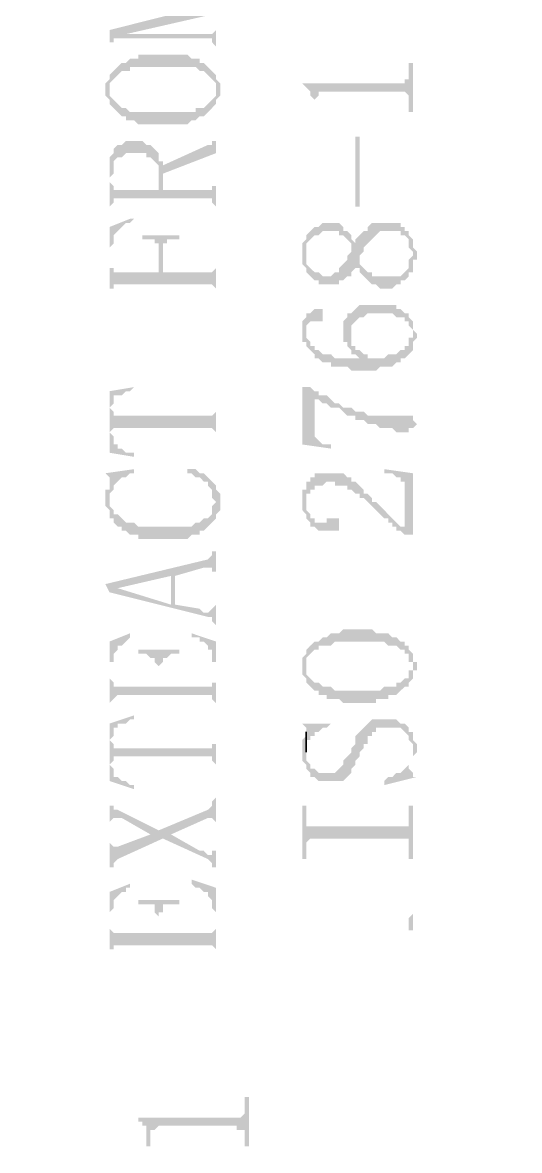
# Model space of a CAD drawing. Header units: millimetres. Extents: x 7018 to 13530, y 4187 to 5692.
# Drawn here: x 11713.44 to 11718.91, y 4965.02 to 4977.43 of the extents above; entities that cross this region are included whole.
import ezdxf

# ---------------------------------------------------------------- set-up
doc = ezdxf.new("R2010")
doc.units = ezdxf.units.MM
doc.layers.add('绘图', color=7, linetype='Continuous')

msp = doc.modelspace()

# ---------------------------------------------------------------- hatches: boundary and pattern name
at = {"transparency": 33554559}
for points in [[(11714.393, 4977.344), (11714.393, 4977.163), (11714.393, 4977.209), (11714.438, 4977.209), (11714.438, 4977.254), (11714.483, 4977.254), (11714.574, 4977.299), (11715.566, 4977.525), (11715.296, 4977.57)], [(11714.483, 4977.254), (11715.521, 4977.254), (11715.521, 4977.209), (11715.521, 4977.209), (11715.566, 4977.163), (11715.566, 4977.389), (11715.566, 4977.344), (11715.566, 4977.344), (11715.521, 4977.299), (11714.574, 4977.299)], [(11714.393, 4976.848), (11714.393, 4976.667), (11714.393, 4976.712), (11714.393, 4976.757), (11714.438, 4976.802), (11714.438, 4976.802), (11714.483, 4976.848), (11714.483, 4976.848), (11714.528, 4976.893), (11714.619, 4976.893), (11714.619, 4976.938), (11715.341, 4976.938), (11715.386, 4976.893), (11715.431, 4976.893), (11715.476, 4976.848), (11715.476, 4976.848), (11715.521, 4976.802), (11715.521, 4976.802), (11715.566, 4976.757), (11715.566, 4976.667), (11715.566, 4976.848), (11715.521, 4976.893), (11715.521, 4976.893), (11715.476, 4976.938), (11715.476, 4976.938), (11715.431, 4976.983), (11715.386, 4976.983), (11715.386, 4977.028), (11715.296, 4977.028), (11715.251, 4977.073), (11714.709, 4977.073), (11714.709, 4977.028), (11714.619, 4977.028), (11714.574, 4976.983), (11714.528, 4976.983), (11714.483, 4976.938), (11714.483, 4976.938), (11714.438, 4976.893), (11714.438, 4976.893)], [(11716.514, 4976.757), (11716.514, 4976.757), (11716.559, 4976.712), (11716.559, 4976.712), (11716.604, 4976.667), (11716.604, 4976.622), (11716.604, 4976.622), (11716.65, 4976.577), (11716.65, 4976.441), (11716.65, 4976.577), (11716.695, 4976.622), (11716.695, 4976.667), (11717.643, 4976.667), (11717.688, 4976.622), (11717.688, 4976.441), (11717.733, 4976.441), (11717.733, 4976.983), (11717.688, 4976.983), (11717.688, 4976.893), (11717.688, 4976.802), (11717.643, 4976.802), (11717.643, 4976.757), (11717.597, 4976.757)], [(11714.348, 4976.667), (11714.348, 4976.622), (11714.393, 4976.577), (11714.393, 4976.532), (11714.438, 4976.486), (11714.438, 4976.486), (11714.483, 4976.441), (11714.483, 4976.441), (11714.528, 4976.396), (11714.574, 4976.396), (11714.574, 4976.351), (11714.664, 4976.351), (11714.709, 4976.306), (11715.251, 4976.306), (11715.296, 4976.351), (11715.341, 4976.351), (11715.386, 4976.396), (11715.431, 4976.396), (11715.476, 4976.441), (11715.476, 4976.441), (11715.521, 4976.486), (11715.521, 4976.486), (11715.566, 4976.532), (11715.566, 4976.577), (11715.566, 4976.577), (11715.612, 4976.622), (11715.612, 4976.667), (11715.612, 4976.757), (11715.566, 4976.802), (11715.566, 4976.848), (11715.566, 4976.667), (11715.566, 4976.622), (11715.521, 4976.577), (11715.521, 4976.577), (11715.476, 4976.532), (11715.476, 4976.532), (11715.431, 4976.486), (11715.341, 4976.486), (11715.341, 4976.441), (11714.619, 4976.441), (11714.574, 4976.486), (11714.528, 4976.486), (11714.483, 4976.532), (11714.483, 4976.532), (11714.438, 4976.577), (11714.438, 4976.577), (11714.393, 4976.622), (11714.393, 4976.667), (11714.393, 4976.848), (11714.393, 4976.802), (11714.393, 4976.802), (11714.348, 4976.757), (11714.348, 4976.712)], [(11714.393, 4975.764), (11714.393, 4975.403), (11714.393, 4975.719), (11714.438, 4975.764), (11714.438, 4975.855), (11714.438, 4975.9), (11714.483, 4975.945), (11714.528, 4975.945), (11714.574, 4975.99), (11714.799, 4975.99), (11714.799, 4975.945), (11714.844, 4975.945), (11714.889, 4975.9), (11714.889, 4975.9), (11714.935, 4975.855), (11714.935, 4975.809), (11714.935, 4975.584), (11714.935, 4975.99), (11714.889, 4976.035), (11714.889, 4976.035), (11714.844, 4976.08), (11714.799, 4976.08), (11714.754, 4976.125), (11714.574, 4976.125), (11714.528, 4976.08), (11714.483, 4976.08), (11714.438, 4976.035), (11714.438, 4975.99), (11714.393, 4975.945), (11714.393, 4975.809)], [(11714.98, 4975.855), (11714.98, 4975.764), (11715.566, 4975.99), (11715.566, 4976.171), (11715.566, 4976.125), (11715.521, 4976.125), (11715.521, 4976.08), (11715.476, 4976.08)], [(11717.146, 4975.403), (11717.146, 4976.171), (11717.101, 4976.171), (11717.101, 4975.403)], [(11714.393, 4975.403), (11714.438, 4975.448), (11714.438, 4975.494), (11715.521, 4975.494), (11715.521, 4975.448), (11715.521, 4975.448), (11715.566, 4975.403), (11715.566, 4975.674), (11715.566, 4975.629), (11715.521, 4975.629), (11715.521, 4975.584), (11714.98, 4975.584), (11714.98, 4975.9), (11714.935, 4975.9), (11714.935, 4975.945), (11714.935, 4975.584), (11714.438, 4975.584), (11714.438, 4975.629), (11714.438, 4975.629), (11714.393, 4975.674), (11714.393, 4975.719)], [(11714.393, 4975.178), (11714.393, 4974.456), (11714.393, 4974.952), (11714.393, 4974.952), (11714.438, 4974.997), (11714.438, 4975.087), (11714.483, 4975.133), (11714.483, 4975.133), (11714.528, 4975.178), (11714.528, 4975.178), (11714.574, 4975.223), (11714.619, 4975.223), (11714.664, 4975.268), (11714.619, 4975.268)], [(11716.514, 4974.907), (11716.514, 4974.771), (11716.514, 4974.771), (11716.559, 4974.726), (11716.559, 4974.681), (11716.559, 4974.681), (11716.604, 4974.636), (11716.604, 4974.636), (11716.65, 4974.591), (11716.695, 4974.591), (11716.695, 4974.546), (11716.92, 4974.546), (11716.92, 4974.591), (11716.966, 4974.591), (11717.011, 4974.636), (11717.056, 4974.636), (11717.056, 4974.681), (11717.101, 4974.726), (11717.101, 4974.771), (11717.101, 4974.726), (11717.146, 4974.726), (11717.146, 4974.862), (11717.191, 4974.907), (11717.191, 4974.952), (11717.236, 4974.997), (11717.236, 4974.997), (11717.281, 4975.042), (11717.281, 4975.042), (11717.327, 4975.087), (11717.327, 4975.087), (11717.372, 4975.133), (11717.597, 4975.133), (11717.597, 4975.087), (11717.643, 4975.087), (11717.688, 4975.042), (11717.688, 4974.952), (11717.733, 4974.907), (11717.733, 4974.681), (11717.733, 4974.817), (11717.778, 4974.817), (11717.778, 4974.907), (11717.733, 4974.952), (11717.733, 4975.042), (11717.733, 4975.042), (11717.688, 4975.087), (11717.688, 4975.133), (11717.643, 4975.133), (11717.643, 4975.178), (11717.597, 4975.178), (11717.597, 4975.223), (11717.281, 4975.223), (11717.236, 4975.178), (11717.236, 4975.133), (11717.191, 4975.133), (11717.146, 4975.087), (11717.146, 4975.087), (11717.101, 4975.042), (11717.101, 4974.997), (11717.101, 4974.997), (11717.056, 4975.042), (11717.056, 4974.952), (11717.056, 4974.907), (11717.011, 4974.862), (11717.011, 4974.817), (11717.011, 4974.817), (11716.966, 4974.771), (11716.966, 4974.771), (11716.92, 4974.726), (11716.92, 4974.681), (11716.875, 4974.681), (11716.83, 4974.636), (11716.74, 4974.636), (11716.695, 4974.681), (11716.65, 4974.681), (11716.604, 4974.726), (11716.604, 4974.726), (11716.559, 4974.771), (11716.559, 4975.087), (11716.559, 4975.042), (11716.514, 4974.997), (11716.514, 4974.952), (11716.514, 4974.952)], [(11716.559, 4975.087), (11716.559, 4974.907), (11716.559, 4974.997), (11716.604, 4975.042), (11716.604, 4975.042), (11716.65, 4975.087), (11716.695, 4975.087), (11716.74, 4975.133), (11716.92, 4975.133), (11716.92, 4975.087), (11716.966, 4975.087), (11717.011, 4975.042), (11717.011, 4975.042), (11717.056, 4974.997), (11717.056, 4974.952), (11717.056, 4975.087), (11717.056, 4975.087), (11717.011, 4975.133), (11716.966, 4975.133), (11716.966, 4975.178), (11716.966, 4975.178), (11716.92, 4975.223), (11716.74, 4975.223), (11716.695, 4975.178), (11716.65, 4975.178), (11716.604, 4975.133), (11716.604, 4975.133)], [(11714.754, 4975.087), (11714.754, 4975.042), (11714.889, 4975.042), (11714.889, 4974.997), (11714.935, 4974.997), (11714.935, 4974.681), (11714.98, 4974.907), (11714.98, 4974.997), (11715.025, 4974.997), (11715.025, 4975.042), (11715.16, 4975.042), (11715.16, 4975.087)], [(11714.393, 4974.501), (11714.438, 4974.501), (11714.438, 4974.546), (11715.521, 4974.546), (11715.566, 4974.501), (11715.566, 4974.456), (11715.566, 4974.771), (11715.566, 4974.726), (11715.566, 4974.726), (11715.521, 4974.681), (11714.98, 4974.681), (11714.98, 4974.907), (11714.935, 4974.681), (11714.438, 4974.681), (11714.438, 4974.726), (11714.393, 4974.726), (11714.393, 4974.952)], [(11717.146, 4974.726), (11717.146, 4974.681), (11717.191, 4974.636), (11717.191, 4974.636), (11717.236, 4974.591), (11717.236, 4974.591), (11717.281, 4974.546), (11717.327, 4974.546), (11717.372, 4974.501), (11717.507, 4974.501), (11717.552, 4974.546), (11717.597, 4974.546), (11717.597, 4974.591), (11717.643, 4974.591), (11717.688, 4974.636), (11717.688, 4974.681), (11717.733, 4974.681), (11717.733, 4974.862), (11717.733, 4974.862), (11717.688, 4974.817), (11717.688, 4974.726), (11717.688, 4974.726), (11717.643, 4974.681), (11717.643, 4974.681), (11717.597, 4974.636), (11717.281, 4974.636), (11717.281, 4974.681), (11717.236, 4974.681), (11717.191, 4974.726), (11717.191, 4974.726), (11717.146, 4974.771), (11717.146, 4974.771)], [(11716.559, 4974.185), (11716.559, 4974.049), (11716.559, 4974.094), (11716.559, 4974.094), (11716.604, 4974.14), (11716.74, 4974.14), (11716.74, 4974.185), (11716.74, 4974.275), (11716.65, 4974.275), (11716.604, 4974.23), (11716.559, 4974.23)], [(11716.966, 4974.004), (11716.966, 4973.914), (11717.011, 4973.914), (11717.011, 4973.869), (11717.011, 4973.869), (11717.056, 4973.824), (11717.056, 4974.094), (11717.056, 4974.094), (11717.101, 4974.14), (11717.101, 4974.14), (11717.146, 4974.185), (11717.191, 4974.185), (11717.236, 4974.23), (11717.507, 4974.23), (11717.552, 4974.185), (11717.643, 4974.185), (11717.643, 4974.14), (11717.688, 4974.14), (11717.688, 4974.094), (11717.688, 4974.094), (11717.733, 4974.049), (11717.733, 4973.824), (11717.733, 4973.869), (11717.733, 4973.914), (11717.778, 4973.959), (11717.778, 4974.004), (11717.778, 4974.004), (11717.733, 4974.049), (11717.733, 4974.14), (11717.733, 4974.14), (11717.688, 4974.185), (11717.688, 4974.23), (11717.643, 4974.23), (11717.597, 4974.275), (11717.552, 4974.275), (11717.552, 4974.32), (11717.146, 4974.32), (11717.101, 4974.275), (11717.101, 4974.275), (11717.056, 4974.23), (11717.011, 4974.23), (11717.011, 4974.185), (11717.011, 4974.185), (11716.966, 4974.14), (11716.966, 4974.049)], [(11716.514, 4974.049), (11716.514, 4974.004), (11716.514, 4973.914), (11716.559, 4973.914), (11716.559, 4973.869), (11716.604, 4973.824), (11716.604, 4973.824), (11716.65, 4973.779), (11716.65, 4973.733), (11716.695, 4973.733), (11716.74, 4973.688), (11716.83, 4973.688), (11716.83, 4973.643), (11717.011, 4973.643), (11717.056, 4973.598), (11717.327, 4973.598), (11717.372, 4973.643), (11717.507, 4973.643), (11717.552, 4973.688), (11717.597, 4973.688), (11717.597, 4973.733), (11717.643, 4973.733), (11717.688, 4973.779), (11717.688, 4973.779), (11717.733, 4973.824), (11717.733, 4974.004), (11717.733, 4973.959), (11717.688, 4973.959), (11717.688, 4973.869), (11717.643, 4973.869), (11717.643, 4973.824), (11717.597, 4973.824), (11717.552, 4973.779), (11717.462, 4973.779), (11717.417, 4973.733), (11717.236, 4973.733), (11717.236, 4973.779), (11717.191, 4973.779), (11717.146, 4973.733), (11716.875, 4973.733), (11716.83, 4973.779), (11716.74, 4973.779), (11716.695, 4973.824), (11716.65, 4973.824), (11716.65, 4973.869), (11716.604, 4973.869), (11716.604, 4973.914), (11716.559, 4973.959), (11716.559, 4974.185), (11716.514, 4974.14), (11716.514, 4974.094)], [(11717.056, 4973.824), (11717.056, 4973.779), (11717.101, 4973.779), (11717.146, 4973.733), (11717.191, 4973.779), (11717.146, 4973.824), (11717.101, 4973.824), (11717.101, 4973.869), (11717.056, 4973.869), (11717.056, 4973.959), (11717.056, 4974.004)], [(11714.393, 4973.372), (11714.393, 4973.192), (11714.393, 4973.192), (11714.438, 4973.237), (11714.438, 4973.282), (11714.438, 4973.327), (11714.528, 4973.327), (11714.574, 4973.372), (11714.619, 4973.372), (11714.664, 4973.417), (11714.664, 4973.417)], [(11714.393, 4973.372), (11714.393, 4972.695), (11714.664, 4972.65), (11714.664, 4972.695), (11714.574, 4972.695), (11714.528, 4972.741), (11714.483, 4972.741), (11714.483, 4972.786), (11714.438, 4972.786), (11714.438, 4972.876), (11714.393, 4972.921), (11714.393, 4973.192)], [(11716.514, 4973.417), (11716.514, 4972.786), (11716.83, 4972.741), (11716.83, 4972.786), (11716.74, 4972.786), (11716.695, 4972.831), (11716.695, 4972.831), (11716.65, 4972.876), (11716.65, 4973.327), (11716.604, 4973.417), (11716.559, 4973.417)], [(11716.604, 4973.417), (11716.65, 4973.327), (11716.65, 4973.282), (11716.695, 4973.282), (11716.74, 4973.237), (11716.785, 4973.237), (11716.83, 4973.192), (11716.92, 4973.192), (11716.966, 4973.147), (11716.966, 4973.147), (11717.011, 4973.102), (11717.101, 4973.102), (11717.101, 4973.056), (11717.191, 4973.056), (11717.236, 4973.011), (11717.327, 4973.011), (11717.372, 4972.966), (11717.507, 4972.966), (11717.552, 4972.921), (11717.688, 4972.921), (11717.688, 4972.966), (11717.733, 4972.966), (11717.778, 4973.011), (11717.733, 4973.056), (11717.733, 4973.102), (11717.236, 4973.102), (11717.191, 4973.147), (11717.101, 4973.147), (11717.056, 4973.192), (11716.966, 4973.192), (11716.92, 4973.237), (11716.875, 4973.237), (11716.83, 4973.282), (11716.83, 4973.282), (11716.785, 4973.327), (11716.695, 4973.327), (11716.695, 4973.372), (11716.65, 4973.372)], [(11714.393, 4973.192), (11714.393, 4972.921), (11714.438, 4972.966), (11715.521, 4972.966), (11715.566, 4972.921), (11715.566, 4972.831), (11715.566, 4973.237), (11715.566, 4973.147), (11715.566, 4973.147), (11715.521, 4973.102), (11714.438, 4973.102), (11714.438, 4973.147)], [(11714.348, 4972.47), (11714.348, 4972.47), (11714.393, 4972.425), (11714.393, 4972.018), (11714.393, 4972.244), (11714.438, 4972.289), (11714.438, 4972.334), (11714.438, 4972.334), (11714.483, 4972.379), (11714.483, 4972.379), (11714.528, 4972.425), (11714.574, 4972.425), (11714.619, 4972.47), (11714.664, 4972.47), (11714.664, 4972.515)], [(11715.251, 4972.47), (11715.296, 4972.47), (11715.341, 4972.425), (11715.386, 4972.425), (11715.431, 4972.379), (11715.476, 4972.379), (11715.476, 4972.334), (11715.521, 4972.289), (11715.521, 4972.199), (11715.566, 4972.154), (11715.566, 4972.334), (11715.521, 4972.379), (11715.521, 4972.379), (11715.476, 4972.425), (11715.476, 4972.425), (11715.431, 4972.47), (11715.386, 4972.47), (11715.341, 4972.515), (11715.251, 4972.515)], [(11717.417, 4972.515), (11717.417, 4972.47), (11717.507, 4972.47), (11717.552, 4972.425), (11717.597, 4972.425), (11717.597, 4972.379), (11717.643, 4972.379), (11717.643, 4971.793), (11717.733, 4971.793), (11717.733, 4972.47)], [(11714.348, 4972.199), (11714.348, 4972.109), (11714.393, 4972.064), (11714.393, 4972.018), (11714.393, 4972.379), (11714.393, 4972.289), (11714.348, 4972.289), (11714.348, 4972.244)], [(11716.514, 4972.154), (11716.514, 4972.109), (11716.514, 4972.064), (11716.559, 4972.018), (11716.559, 4971.973), (11716.559, 4972.154), (11716.559, 4972.244), (11716.604, 4972.244), (11716.604, 4972.289), (11716.65, 4972.289), (11716.65, 4972.334), (11716.74, 4972.334), (11716.785, 4972.379), (11716.875, 4972.379), (11716.875, 4972.334), (11717.011, 4972.334), (11717.011, 4972.289), (11717.056, 4972.289), (11717.101, 4972.244), (11717.146, 4972.244), (11717.146, 4972.199), (11717.191, 4972.199), (11717.236, 4972.154), (11717.236, 4972.154), (11717.281, 4972.109), (11717.327, 4972.064), (11717.327, 4972.064), (11717.372, 4972.018), (11717.372, 4972.018), (11717.417, 4971.973), (11717.462, 4971.973), (11717.462, 4971.928), (11717.507, 4971.928), (11717.507, 4971.883), (11717.552, 4971.883), (11717.552, 4971.838), (11717.597, 4971.838), (11717.643, 4971.793), (11717.643, 4971.883), (11717.597, 4971.883), (11717.552, 4971.928), (11717.552, 4971.928), (11717.507, 4971.973), (11717.462, 4972.018), (11717.462, 4972.018), (11717.417, 4972.064), (11717.417, 4972.064), (11717.372, 4972.109), (11717.372, 4972.109), (11717.327, 4972.154), (11717.281, 4972.154), (11717.281, 4972.199), (11717.236, 4972.244), (11717.191, 4972.244), (11717.191, 4972.289), (11717.146, 4972.334), (11717.146, 4972.334), (11717.101, 4972.379), (11717.056, 4972.379), (11717.056, 4972.425), (11717.011, 4972.425), (11716.966, 4972.47), (11716.65, 4972.47), (11716.65, 4972.425), (11716.604, 4972.425), (11716.604, 4972.379), (11716.559, 4972.379), (11716.559, 4972.289), (11716.514, 4972.289), (11716.514, 4972.199)], [(11714.393, 4972.018), (11714.393, 4971.973), (11714.438, 4971.973), (11714.438, 4971.928), (11714.483, 4971.883), (11714.528, 4971.883), (11714.528, 4971.838), (11714.574, 4971.838), (11714.619, 4971.793), (11714.709, 4971.793), (11714.709, 4971.748), (11715.251, 4971.748), (11715.296, 4971.793), (11715.386, 4971.793), (11715.386, 4971.838), (11715.431, 4971.838), (11715.476, 4971.883), (11715.476, 4971.883), (11715.521, 4971.928), (11715.521, 4971.928), (11715.566, 4971.973), (11715.566, 4972.018), (11715.612, 4972.064), (11715.612, 4972.109), (11715.612, 4972.154), (11715.612, 4972.244), (11715.566, 4972.289), (11715.566, 4972.334), (11715.566, 4972.154), (11715.566, 4972.154), (11715.521, 4972.109), (11715.521, 4972.064), (11715.521, 4972.018), (11715.476, 4971.973), (11715.431, 4971.973), (11715.386, 4971.928), (11715.341, 4971.928), (11715.296, 4971.883), (11714.709, 4971.883), (11714.664, 4971.928), (11714.574, 4971.928), (11714.528, 4971.973), (11714.528, 4971.973), (11714.483, 4972.018), (11714.438, 4972.018), (11714.438, 4972.064), (11714.438, 4972.064), (11714.393, 4972.109), (11714.393, 4972.154), (11714.393, 4972.154)], [(11716.559, 4971.973), (11716.559, 4971.973), (11716.604, 4971.928), (11716.604, 4971.883), (11716.65, 4971.883), (11716.695, 4971.838), (11716.92, 4971.838), (11716.92, 4971.928), (11716.92, 4971.973), (11716.785, 4971.973), (11716.785, 4971.928), (11716.65, 4971.928), (11716.65, 4971.973), (11716.604, 4971.973), (11716.604, 4972.018), (11716.604, 4972.018), (11716.559, 4972.064), (11716.559, 4972.154)], [(11714.348, 4971.251), (11714.393, 4971.161), (11714.483, 4971.206), (11715.07, 4971.341), (11715.07, 4971.025), (11715.115, 4971.341), (11715.431, 4971.432), (11715.521, 4971.432), (11715.521, 4971.387), (11715.566, 4971.387), (11715.566, 4971.341), (11715.566, 4971.657), (11715.566, 4971.612), (11715.521, 4971.612), (11715.521, 4971.567), (11715.521, 4971.567), (11715.476, 4971.522)], [(11714.393, 4971.161), (11715.476, 4970.89), (11715.521, 4970.89), (11715.521, 4970.845), (11715.521, 4970.845), (11715.566, 4970.8), (11715.566, 4971.025), (11715.566, 4971.025), (11715.521, 4970.98), (11715.521, 4970.98), (11715.476, 4970.935), (11715.431, 4970.935), (11715.386, 4970.98), (11715.115, 4971.025), (11715.115, 4971.341), (11715.07, 4971.025), (11714.483, 4971.206), (11714.483, 4971.206)], [(11714.393, 4970.619), (11714.393, 4969.897), (11714.393, 4970.394), (11714.438, 4970.394), (11714.438, 4970.484), (11714.438, 4970.484), (11714.483, 4970.529), (11714.483, 4970.574), (11714.528, 4970.574), (11714.574, 4970.619), (11714.574, 4970.619), (11714.619, 4970.664), (11714.619, 4970.71)], [(11715.296, 4970.664), (11715.386, 4970.664), (11715.386, 4970.619), (11715.431, 4970.619), (11715.476, 4970.574), (11715.476, 4970.529), (11715.521, 4970.529), (11715.521, 4970.394), (11715.566, 4970.394), (11715.566, 4969.897), (11715.566, 4970.619), (11715.296, 4970.71)], [(11716.559, 4970.529), (11716.559, 4970.348), (11716.559, 4970.439), (11716.559, 4970.439), (11716.604, 4970.484), (11716.604, 4970.484), (11716.65, 4970.529), (11716.695, 4970.529), (11716.695, 4970.574), (11716.83, 4970.574), (11716.875, 4970.619), (11717.417, 4970.619), (11717.462, 4970.574), (11717.552, 4970.574), (11717.597, 4970.529), (11717.643, 4970.529), (11717.643, 4970.484), (11717.688, 4970.484), (11717.688, 4970.394), (11717.733, 4970.394), (11717.733, 4970.348), (11717.733, 4970.484), (11717.688, 4970.529), (11717.688, 4970.574), (11717.643, 4970.574), (11717.643, 4970.619), (11717.597, 4970.619), (11717.552, 4970.664), (11717.507, 4970.664), (11717.462, 4970.71), (11717.327, 4970.71), (11717.281, 4970.755), (11716.966, 4970.755), (11716.92, 4970.71), (11716.83, 4970.71), (11716.785, 4970.664), (11716.74, 4970.664), (11716.695, 4970.619), (11716.65, 4970.619), (11716.604, 4970.574), (11716.604, 4970.574)], [(11714.709, 4970.529), (11714.709, 4970.484), (11714.799, 4970.484), (11714.844, 4970.439), (11714.889, 4970.439), (11714.889, 4970.394), (11714.889, 4970.394), (11714.935, 4970.348), (11714.935, 4970.123), (11714.935, 4970.348), (11714.935, 4970.348), (11714.98, 4970.394), (11714.98, 4970.439), (11715.025, 4970.439), (11715.07, 4970.484), (11715.16, 4970.484), (11715.16, 4970.529)], [(11716.514, 4970.348), (11716.514, 4970.303), (11716.514, 4970.258), (11716.559, 4970.213), (11716.559, 4970.168), (11716.604, 4970.123), (11716.604, 4970.123), (11716.65, 4970.078), (11716.695, 4970.078), (11716.695, 4970.033), (11716.785, 4970.033), (11716.785, 4969.987), (11716.92, 4969.987), (11716.966, 4969.942), (11717.327, 4969.942), (11717.327, 4969.987), (11717.462, 4969.987), (11717.462, 4970.033), (11717.552, 4970.033), (11717.597, 4970.078), (11717.597, 4970.078), (11717.643, 4970.123), (11717.688, 4970.123), (11717.688, 4970.168), (11717.733, 4970.213), (11717.733, 4970.303), (11717.778, 4970.303), (11717.778, 4970.394), (11717.733, 4970.394), (11717.733, 4970.484), (11717.733, 4970.348), (11717.733, 4970.303), (11717.688, 4970.303), (11717.688, 4970.213), (11717.643, 4970.213), (11717.597, 4970.168), (11717.552, 4970.168), (11717.552, 4970.123), (11717.417, 4970.123), (11717.372, 4970.078), (11716.875, 4970.078), (11716.83, 4970.123), (11716.74, 4970.123), (11716.695, 4970.168), (11716.65, 4970.168), (11716.604, 4970.213), (11716.604, 4970.213), (11716.559, 4970.258), (11716.559, 4970.303), (11716.559, 4970.529), (11716.559, 4970.484), (11716.514, 4970.439), (11716.514, 4970.394)], [(11714.393, 4969.942), (11714.438, 4969.987), (11714.438, 4969.987), (11714.483, 4970.033), (11715.521, 4970.033), (11715.521, 4969.987), (11715.521, 4969.987), (11715.566, 4969.942), (11715.566, 4970.213), (11715.566, 4970.168), (11715.521, 4970.168), (11715.521, 4970.123), (11714.935, 4970.123), (11714.935, 4970.348), (11714.935, 4970.123), (11714.438, 4970.123), (11714.438, 4970.168), (11714.438, 4970.168), (11714.393, 4970.213), (11714.393, 4970.394)], [(11714.393, 4969.717), (11714.393, 4969.536), (11714.393, 4969.536), (11714.438, 4969.581), (11714.438, 4969.672), (11714.483, 4969.672), (11714.483, 4969.717), (11714.574, 4969.717), (11714.619, 4969.762), (11714.664, 4969.762), (11714.664, 4969.807)], [(11714.393, 4969.717), (11714.393, 4969.085), (11714.664, 4968.995), (11714.664, 4969.04), (11714.619, 4969.04), (11714.574, 4969.085), (11714.528, 4969.085), (11714.483, 4969.13), (11714.438, 4969.13), (11714.438, 4969.175), (11714.438, 4969.22), (11714.393, 4969.265), (11714.393, 4969.536)], [(11716.514, 4969.401), (11716.514, 4969.356), (11716.514, 4969.31), (11716.559, 4969.265), (11716.559, 4969.22), (11716.559, 4969.22), (11716.604, 4969.175), (11716.604, 4969.13), (11716.65, 4969.13), (11716.695, 4969.085), (11716.966, 4969.085), (11717.011, 4969.13), (11717.011, 4969.13), (11717.056, 4969.175), (11717.056, 4969.22), (11717.101, 4969.265), (11717.101, 4969.31), (11717.146, 4969.356), (11717.146, 4969.401), (11717.191, 4969.446), (11717.191, 4969.491), (11717.236, 4969.491), (11717.236, 4969.581), (11717.281, 4969.581), (11717.281, 4969.626), (11717.327, 4969.626), (11717.327, 4969.672), (11717.597, 4969.672), (11717.643, 4969.626), (11717.643, 4969.626), (11717.688, 4969.581), (11717.688, 4969.536), (11717.688, 4969.536), (11717.733, 4969.491), (11717.733, 4969.265), (11717.733, 4969.31), (11717.733, 4969.356), (11717.778, 4969.401), (11717.778, 4969.446), (11717.778, 4969.491), (11717.733, 4969.536), (11717.733, 4969.626), (11717.688, 4969.626), (11717.688, 4969.672), (11717.643, 4969.717), (11717.597, 4969.717), (11717.552, 4969.762), (11717.281, 4969.762), (11717.236, 4969.717), (11717.236, 4969.717), (11717.191, 4969.672), (11717.191, 4969.672), (11717.146, 4969.626), (11717.146, 4969.626), (11717.101, 4969.581), (11717.101, 4969.491), (11717.056, 4969.446), (11717.056, 4969.401), (11717.011, 4969.356), (11717.011, 4969.356), (11716.966, 4969.31), (11716.966, 4969.265), (11716.966, 4969.265), (11716.92, 4969.22), (11716.92, 4969.22), (11716.875, 4969.175), (11716.695, 4969.175), (11716.65, 4969.22), (11716.604, 4969.22), (11716.604, 4969.265), (11716.559, 4969.31), (11716.559, 4969.581), (11716.514, 4969.536), (11716.514, 4969.446)], [(11716.514, 4969.717), (11716.514, 4969.717), (11716.559, 4969.672), (11716.559, 4969.491), (11716.559, 4969.536), (11716.604, 4969.536), (11716.604, 4969.581), (11716.65, 4969.581), (11716.65, 4969.626), (11716.695, 4969.626), (11716.74, 4969.672), (11716.785, 4969.672), (11716.83, 4969.717), (11716.785, 4969.717)], [(11714.393, 4969.536), (11714.393, 4969.265), (11714.438, 4969.31), (11714.438, 4969.356), (11715.521, 4969.356), (11715.521, 4969.31), (11715.521, 4969.31), (11715.566, 4969.265), (11715.566, 4969.22), (11715.566, 4969.581), (11715.566, 4969.491), (11715.521, 4969.491), (11715.521, 4969.446), (11714.438, 4969.446), (11714.438, 4969.491)], [(11717.417, 4969.085), (11717.417, 4969.04), (11717.778, 4969.13), (11717.733, 4969.13), (11717.733, 4969.175), (11717.733, 4969.175), (11717.688, 4969.22), (11717.688, 4969.356), (11717.688, 4969.31), (11717.688, 4969.265), (11717.643, 4969.22), (11717.643, 4969.22), (11717.597, 4969.175), (11717.552, 4969.175), (11717.507, 4969.13), (11717.462, 4969.13)], [(11714.393, 4968.408), (11714.393, 4968.092), (11714.393, 4968.137), (11714.438, 4968.137), (11714.438, 4968.182), (11714.438, 4968.182), (11714.483, 4968.227), (11714.98, 4968.453), (11715.07, 4968.498), (11715.476, 4968.679), (11715.521, 4968.679), (11715.566, 4968.633), (11715.566, 4968.588), (11715.566, 4968.904), (11715.566, 4968.904), (11715.521, 4968.859), (11715.521, 4968.814), (11715.521, 4968.814), (11715.476, 4968.769), (11714.935, 4968.543), (11714.844, 4968.498), (11714.483, 4968.363), (11714.438, 4968.363), (11714.393, 4968.408)], [(11714.393, 4968.859), (11714.393, 4968.588), (11714.393, 4968.633), (11714.438, 4968.679), (11714.528, 4968.679), (11714.844, 4968.498), (11714.935, 4968.543), (11714.483, 4968.769), (11714.438, 4968.769), (11714.438, 4968.814), (11714.393, 4968.814)], [(11716.514, 4968.814), (11716.514, 4968.227), (11716.559, 4968.227), (11716.559, 4968.408), (11716.559, 4968.408), (11716.604, 4968.453), (11717.688, 4968.453), (11717.688, 4968.227), (11717.733, 4968.227), (11717.733, 4968.814), (11717.688, 4968.814), (11717.688, 4968.633), (11717.688, 4968.588), (11716.559, 4968.588), (11716.559, 4968.814)], [(11714.98, 4968.453), (11715.476, 4968.227), (11715.476, 4968.227), (11715.521, 4968.182), (11715.521, 4968.137), (11715.566, 4968.137), (11715.566, 4968.092), (11715.566, 4968.363), (11715.566, 4968.318), (11715.521, 4968.318), (11715.521, 4968.272), (11715.476, 4968.272), (11715.431, 4968.318), (11715.386, 4968.318), (11715.07, 4968.498)], [(11714.393, 4967.866), (11714.393, 4967.189), (11714.393, 4967.641), (11714.438, 4967.686), (11714.438, 4967.776), (11714.483, 4967.821), (11714.483, 4967.821), (11714.528, 4967.866), (11714.574, 4967.866), (11714.574, 4967.911), (11714.619, 4967.911), (11714.619, 4967.956)], [(11715.296, 4967.956), (11715.296, 4967.956), (11715.341, 4967.911), (11715.386, 4967.911), (11715.431, 4967.866), (11715.476, 4967.866), (11715.476, 4967.821), (11715.476, 4967.821), (11715.521, 4967.776), (11715.521, 4967.686), (11715.566, 4967.641), (11715.566, 4967.189), (11715.566, 4967.911), (11715.296, 4968.002)], [(11714.709, 4967.776), (11714.709, 4967.731), (11714.889, 4967.731), (11714.889, 4967.686), (11714.889, 4967.641), (11714.935, 4967.595), (11714.935, 4967.415), (11714.935, 4967.641), (11714.98, 4967.641), (11714.98, 4967.731), (11715.16, 4967.731), (11715.16, 4967.776)], [(11717.688, 4967.579), (11717.688, 4967.443), (11717.733, 4967.443), (11717.733, 4967.669), (11717.733, 4967.624)], [(11714.393, 4967.234), (11714.438, 4967.234), (11714.438, 4967.28), (11715.521, 4967.28), (11715.566, 4967.234), (11715.566, 4967.46), (11715.566, 4967.46), (11715.521, 4967.415), (11714.935, 4967.415), (11714.935, 4967.595), (11714.935, 4967.415), (11714.438, 4967.415), (11714.393, 4967.46), (11714.393, 4967.641)], [(11714.709, 4965.384), (11714.709, 4965.339), (11714.754, 4965.339), (11714.754, 4965.294), (11714.799, 4965.294), (11714.799, 4965.158), (11714.799, 4965.068), (11714.844, 4965.068), (11714.844, 4965.249), (11714.889, 4965.249), (11714.935, 4965.294), (11715.792, 4965.294), (11715.792, 4965.249), (11715.882, 4965.249), (11715.882, 4965.158), (11715.882, 4965.068), (11715.928, 4965.068), (11715.928, 4965.61), (11715.882, 4965.61), (11715.882, 4965.429), (11715.882, 4965.429), (11715.837, 4965.384), (11715.792, 4965.384)]]:
    msp.add_hatch(color=256, dxfattribs=at).paths.add_polyline_path(points)

# ---------------------------------------------------------------- linework, layer by layer
msp.add_lwpolyline([(11716.559, 4969.581), (11716.559, 4969.401), (11716.559, 4969.626), (11716.559, 4969.626)], close=True)
at = {"layer": '绘图', "lineweight": 13, "ltscale": 0.2}
for centre, radius, start, end in [((11323.851, 4624.639), 437.429, 88.5439, 88.5439), ((11323.871, 4624.747), 434.829, 88.05782, 88.05782), ((11345.593, 4624.747), 434.829, 88.05782, 88.05782)]:
    msp.add_arc(centre, radius, start, end, dxfattribs=at)

doc.saveas('drawing.dxf')
